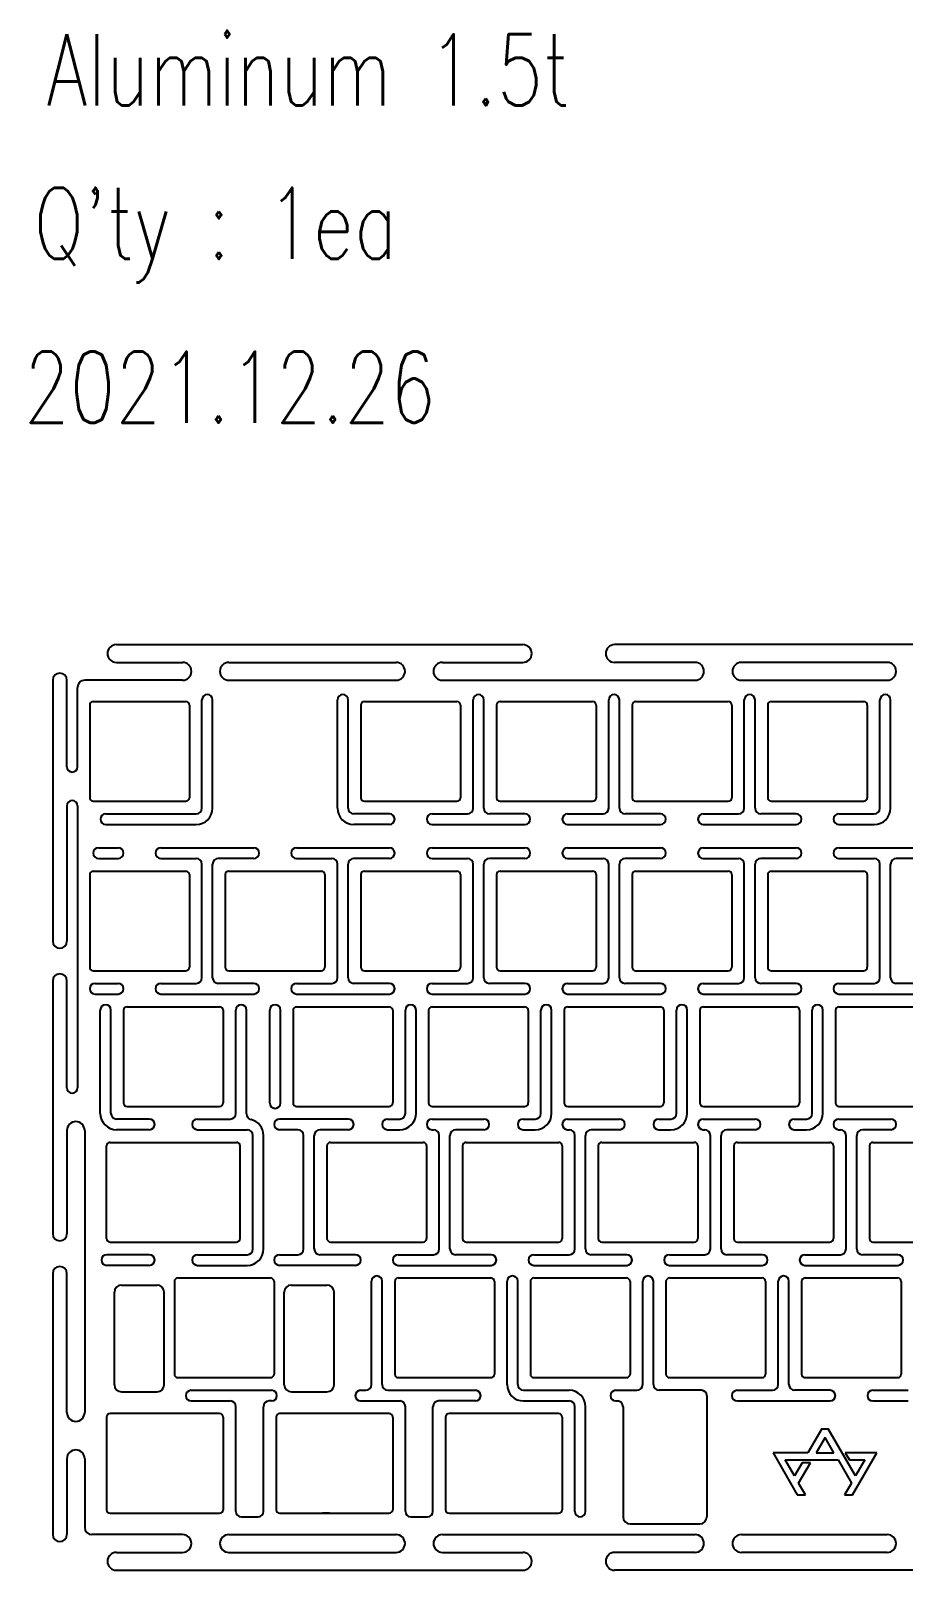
# Model space of a CAD drawing. Header units: millimetres. Extents: x 3919 to 4275, y 7674 to 7890.
# Drawn here: x 3918.6 to 4041.2, y 7673.9 to 7890.2 of the extents above; entities that cross this region are included whole.
import ezdxf

# ---------------------------------------------------------------- set-up
doc = ezdxf.new("R2010")
doc.units = ezdxf.units.MM
doc.layers.add('3', color=3, linetype='Continuous')
doc.styles.add('W0$254', font='simplex', dxfattribs={"width": 0.75})

# ---------------------------------------------------------------- blocks, each defined once
blk = doc.blocks.new('A$C31DE7E9B')
for p, q in [((0, 16.9), (17, 46.3)), ((17, 46.3), (22.7, 46.3)), ((22.7, 46.3), (17.9, 38.1)), ((55, 38.1), (50.2, 46.3)), ((50.2, 46.3), (55.9, 46.3)), ((55.9, 46.3), (72.9, 16.9)), ((15.1, 33.1), (8.5, 21.8)), ((20.5, 23.8), (15.1, 33.1)), ((17.9, 38.1), (26.2, 23.8)), ((57.8, 33.1), (38.7, 0)), ((45.6, 21.8), (55, 38.1)), ((64.4, 21.8), (57.8, 33.1)), ((8.5, 21.8), (45.6, 21.8)), ((26.2, 23.8), (20.5, 23.8)), ((50.7, 16.9), (53.6, 21.8)), ((53.6, 21.8), (64.4, 21.8)), ((24.5, 16.9), (0, 16.9)), ((34.2, 0), (24.5, 16.9)), ((36.5, 6), (30.2, 16.9)), ((30.2, 16.9), (42.7, 16.9)), ((42.7, 16.9), (36.5, 6)), ((72.9, 16.9), (50.7, 16.9)), ((34.2, 0), (38.7, 0))]:
    blk.add_line(p, q)

msp = doc.modelspace()

# ---------------------------------------------------------------- linework, layer by layer
for p, q in [((3930.66, 7803.96), (3987.76, 7803.96)), ((4056.76, 7803.96), (4000.66, 7803.96)), ((3930.66, 7801.46), (3939.96, 7801.46)), ((3946.46, 7801.46), (3969.96, 7801.46)), ((3976.46, 7801.46), (3987.76, 7801.46)), ((4011.96, 7801.46), (4000.66, 7801.46)), ((4038.96, 7801.46), (4018.46, 7801.46)), ((3921.71, 7798.96), (3921.71, 7762.31)), ((3923.71, 7786.81), (3923.71, 7798.96)), ((3925.21, 7786.81), (3925.21, 7797.96)), ((3925.21, 7786.81), (3925.21, 7797.46)), ((3939.96, 7798.96), (3926.21, 7798.96)), ((3946.46, 7798.96), (3969.96, 7798.96)), ((3976.46, 7798.96), (4011.96, 7798.96)), ((4018.46, 7798.96), (4038.96, 7798.96)), ((3926.91, 7795.46), (3926.91, 7782.46)), ((3927.41, 7795.96), (3940.41, 7795.96)), ((3940.91, 7795.46), (3940.91, 7782.46)), ((3942.68, 7780.99), (3942.68, 7796.21)), ((3944.18, 7780.99), (3944.18, 7796.21)), ((3961.73, 7780.99), (3961.73, 7796.21)), ((3963.23, 7780.99), (3963.23, 7796.21)), ((3965.01, 7795.46), (3965.01, 7782.46)), ((3965.51, 7795.96), (3978.51, 7795.96)), ((3979.01, 7795.46), (3979.01, 7782.46)), ((3980.78, 7780.99), (3980.78, 7796.21)), ((3980.78, 7780.99), (3980.78, 7796.21)), ((3982.28, 7780.99), (3982.28, 7796.21)), ((3982.28, 7780.99), (3982.28, 7796.21)), ((3984.06, 7795.46), (3984.06, 7782.46)), ((3984.56, 7795.96), (3997.56, 7795.96)), ((3998.06, 7795.46), (3998.06, 7782.46)), ((3999.83, 7780.99), (3999.83, 7796.21)), ((3999.83, 7780.99), (3999.83, 7796.21)), ((4001.33, 7780.99), (4001.33, 7796.21)), ((4001.33, 7780.99), (4001.33, 7796.21)), ((4003.11, 7795.46), (4003.11, 7782.46)), ((4003.61, 7795.96), (4016.61, 7795.96)), ((4017.11, 7795.46), (4017.11, 7782.46)), ((4018.88, 7780.99), (4018.88, 7796.21)), ((4018.88, 7780.99), (4018.88, 7796.21)), ((4020.38, 7780.99), (4020.38, 7796.21)), ((4020.38, 7780.99), (4020.38, 7796.21)), ((4022.16, 7795.46), (4022.16, 7782.46)), ((4022.66, 7795.96), (4035.66, 7795.96)), ((4036.16, 7795.46), (4036.16, 7782.46)), ((4037.93, 7780.99), (4037.93, 7796.21)), ((4039.43, 7780.99), (4039.43, 7796.21)), ((3923.71, 7781.31), (3923.71, 7762.31)), ((3925.21, 7781.31), (3925.21, 7741.71)), ((3927.41, 7781.96), (3940.41, 7781.96)), ((3929.16, 7780.19), (3941.88, 7780.19)), ((3969.01, 7780.19), (3964.03, 7780.19)), ((3965.51, 7781.96), (3978.51, 7781.96)), ((3975.01, 7780.19), (3979.98, 7780.19)), ((3988.06, 7780.19), (3983.08, 7780.19)), ((3984.56, 7781.96), (3997.56, 7781.96)), ((3994.06, 7780.19), (3999.03, 7780.19)), ((4007.11, 7780.19), (4002.13, 7780.19)), ((4003.61, 7781.96), (4016.61, 7781.96)), ((4013.11, 7780.19), (4018.08, 7780.19)), ((4026.16, 7780.19), (4021.18, 7780.19)), ((4022.66, 7781.96), (4035.66, 7781.96)), ((4032.16, 7780.19), (4037.13, 7780.19)), ((3929.16, 7778.69), (3941.88, 7778.69)), ((3969.01, 7778.69), (3964.03, 7778.69)), ((3975.01, 7778.69), (3988.06, 7778.69)), ((3994.06, 7778.69), (4007.11, 7778.69)), ((4013.11, 7778.69), (4026.16, 7778.69)), ((4032.16, 7778.69), (4037.13, 7778.69)), ((3928.16, 7775.43), (3930.91, 7775.43)), ((3928.16, 7773.93), (3930.91, 7773.93)), ((3936.91, 7775.43), (3949.96, 7775.43)), ((3936.91, 7773.93), (3941.88, 7773.93)), ((3949.96, 7773.93), (3944.98, 7773.93)), ((3955.96, 7775.43), (3969.01, 7775.43)), ((3955.96, 7773.93), (3960.93, 7773.93)), ((3969.01, 7773.93), (3964.03, 7773.93)), ((3975.01, 7775.43), (3988.06, 7775.43)), ((3975.01, 7773.93), (3979.98, 7773.93)), ((3988.06, 7773.93), (3983.08, 7773.93)), ((3994.06, 7775.43), (4007.11, 7775.43)), ((3994.06, 7773.93), (3999.03, 7773.93)), ((4007.11, 7773.93), (4002.13, 7773.93)), ((4013.11, 7775.43), (4026.16, 7775.43)), ((4013.11, 7773.93), (4018.08, 7773.93)), ((4026.16, 7773.93), (4021.18, 7773.93)), ((4032.16, 7775.43), (4045.21, 7775.43)), ((4032.16, 7773.93), (4037.13, 7773.93)), ((4045.21, 7773.93), (4040.23, 7773.93)), ((3926.91, 7771.65), (3926.91, 7758.65)), ((3927.41, 7772.15), (3940.41, 7772.15)), ((3940.91, 7771.65), (3940.91, 7758.65)), ((3942.68, 7757.18), (3942.68, 7773.13)), ((3942.68, 7757.18), (3942.68, 7773.13)), ((3944.18, 7757.18), (3944.18, 7773.13)), ((3944.18, 7757.18), (3944.18, 7773.13)), ((3945.96, 7771.65), (3945.96, 7758.65)), ((3946.46, 7772.15), (3959.46, 7772.15)), ((3959.96, 7771.65), (3959.96, 7758.65)), ((3961.73, 7757.18), (3961.73, 7773.13)), ((3961.73, 7757.18), (3961.73, 7773.13)), ((3963.23, 7757.18), (3963.23, 7773.13)), ((3963.23, 7757.18), (3963.23, 7773.13)), ((3965.01, 7771.65), (3965.01, 7758.65)), ((3965.51, 7772.15), (3978.51, 7772.15)), ((3979.01, 7771.65), (3979.01, 7758.65)), ((3980.78, 7757.18), (3980.78, 7773.13)), ((3980.78, 7757.18), (3980.78, 7773.13)), ((3982.28, 7757.18), (3982.28, 7773.13)), ((3982.28, 7757.18), (3982.28, 7773.13)), ((3984.06, 7771.65), (3984.06, 7758.65)), ((3984.56, 7772.15), (3997.56, 7772.15)), ((3998.06, 7771.65), (3998.06, 7758.65)), ((3999.83, 7757.18), (3999.83, 7773.13)), ((3999.83, 7757.18), (3999.83, 7773.13)), ((4001.33, 7757.18), (4001.33, 7773.13)), ((4001.33, 7757.18), (4001.33, 7773.13)), ((4003.11, 7771.65), (4003.11, 7758.65)), ((4003.61, 7772.15), (4016.61, 7772.15)), ((4017.11, 7771.65), (4017.11, 7758.65)), ((4018.88, 7757.18), (4018.88, 7773.13)), ((4018.88, 7757.18), (4018.88, 7773.13)), ((4020.38, 7757.18), (4020.38, 7773.13)), ((4020.38, 7757.18), (4020.38, 7773.13)), ((4022.16, 7771.65), (4022.16, 7758.65)), ((4022.66, 7772.15), (4035.66, 7772.15)), ((4036.16, 7771.65), (4036.16, 7758.65)), ((4037.93, 7757.18), (4037.93, 7773.13)), ((4037.93, 7757.18), (4037.93, 7773.13)), ((4039.43, 7757.18), (4039.43, 7773.13)), ((4039.43, 7757.18), (4039.43, 7773.13)), ((3921.71, 7756.71), (3921.71, 7721.21)), ((3923.71, 7741.71), (3923.71, 7756.71)), ((3927.41, 7758.15), (3940.41, 7758.15)), ((3927.66, 7756.38), (3930.91, 7756.38)), ((3936.91, 7756.38), (3941.88, 7756.38)), ((3949.96, 7756.38), (3944.98, 7756.38)), ((3946.46, 7758.15), (3959.46, 7758.15)), ((3955.96, 7756.38), (3960.93, 7756.38)), ((3969.01, 7756.38), (3964.03, 7756.38)), ((3965.51, 7758.15), (3978.51, 7758.15)), ((3975.01, 7756.38), (3979.98, 7756.38)), ((3988.06, 7756.38), (3983.08, 7756.38)), ((3984.56, 7758.15), (3997.56, 7758.15)), ((3994.06, 7756.38), (3999.03, 7756.38)), ((4007.11, 7756.38), (4002.13, 7756.38)), ((4003.61, 7758.15), (4016.61, 7758.15)), ((4013.11, 7756.38), (4018.08, 7756.38)), ((4026.16, 7756.38), (4021.18, 7756.38)), ((4022.66, 7758.15), (4035.66, 7758.15)), ((4032.16, 7756.38), (4037.13, 7756.38)), ((4045.21, 7756.38), (4040.23, 7756.38)), ((3927.66, 7754.88), (3930.91, 7754.88)), ((3936.91, 7754.88), (3949.96, 7754.88)), ((3955.96, 7754.88), (3969.01, 7754.88)), ((3975.01, 7754.88), (3988.06, 7754.88)), ((3994.06, 7754.88), (4007.11, 7754.88)), ((4013.11, 7754.88), (4026.16, 7754.88)), ((4032.16, 7754.88), (4045.21, 7754.88)), ((3928.4, 7738.12), (3928.4, 7752.63)), ((3929.9, 7738.12), (3929.9, 7752.63)), ((3931.67, 7752.6), (3931.67, 7739.6)), ((3932.17, 7753.1), (3945.17, 7753.1)), ((3945.67, 7752.6), (3945.67, 7739.6)), ((3947.45, 7738.12), (3947.45, 7752.63)), ((3948.95, 7738.04), (3948.95, 7752.63)), ((3952.21, 7739.57), (3952.21, 7752.63)), ((3953.71, 7739.57), (3953.71, 7752.63)), ((3955.48, 7752.6), (3955.48, 7739.6)), ((3955.98, 7753.1), (3968.98, 7753.1)), ((3969.48, 7752.6), (3969.48, 7739.6)), ((3971.26, 7738.12), (3971.26, 7752.63)), ((3972.76, 7738.12), (3972.76, 7752.63)), ((3974.53, 7752.6), (3974.53, 7739.6)), ((3975.03, 7753.1), (3988.03, 7753.1)), ((3988.53, 7752.6), (3988.53, 7739.6)), ((3990.31, 7738.12), (3990.31, 7752.63)), ((3991.81, 7738.12), (3991.81, 7752.63)), ((3993.58, 7752.6), (3993.58, 7739.6)), ((3994.08, 7753.1), (4007.08, 7753.1)), ((4007.58, 7752.6), (4007.58, 7739.6)), ((4009.36, 7738.12), (4009.36, 7752.63)), ((4010.86, 7738.12), (4010.86, 7752.63)), ((4012.63, 7752.6), (4012.63, 7739.6)), ((4013.13, 7753.1), (4026.13, 7753.1)), ((4026.63, 7752.6), (4026.63, 7739.6)), ((4028.41, 7738.12), (4028.41, 7752.63)), ((4029.91, 7738.12), (4029.91, 7752.63)), ((4031.68, 7752.6), (4031.68, 7739.6)), ((4032.18, 7753.1), (4045.18, 7753.1)), ((3932.17, 7739.1), (3945.17, 7739.1)), ((3955.98, 7739.1), (3968.98, 7739.1)), ((3975.03, 7739.1), (3988.03, 7739.1)), ((3994.08, 7739.1), (4007.08, 7739.1)), ((4013.13, 7739.1), (4026.13, 7739.1)), ((4032.18, 7739.1), (4045.18, 7739.1)), ((3935.29, 7737.32), (3930.7, 7737.32)), ((3942.05, 7737.32), (3946.65, 7737.32)), ((3960.48, 7737.32), (3953.58, 7737.32)), ((3963.25, 7737.32), (3959.27, 7737.32)), ((3968.75, 7737.32), (3970.46, 7737.32)), ((3975.01, 7737.32), (3982.3, 7737.32)), ((3987.8, 7737.32), (3989.51, 7737.32)), ((3994.06, 7737.32), (4001.35, 7737.32)), ((4006.85, 7737.32), (4008.56, 7737.32)), ((4013.11, 7737.32), (4020.4, 7737.32)), ((4025.9, 7737.32), (4027.61, 7737.32)), ((4032.16, 7737.32), (4039.45, 7737.32)), ((3923.71, 7735.71), (3923.71, 7721.21)), ((3926.21, 7735.71), (3926.21, 7696.1)), ((3935.29, 7735.82), (3930.7, 7735.82)), ((3942.05, 7735.82), (3949.03, 7735.82)), ((3949.83, 7719.07), (3949.83, 7735.02)), ((3951.33, 7719.07), (3951.33, 7735.02)), ((3956.17, 7735.82), (3953.58, 7735.82)), ((3956.97, 7719.07), (3956.97, 7735.02)), ((3958.47, 7719.07), (3958.47, 7735.02)), ((3963.25, 7735.82), (3959.27, 7735.82)), ((3960.48, 7735.82), (3959.27, 7735.82)), ((3968.75, 7735.82), (3970.46, 7735.82)), ((3975.01, 7735.82), (3975.22, 7735.82)), ((3976.02, 7719.07), (3976.02, 7735.02)), ((3976.02, 7719.07), (3976.02, 7735.02)), ((3977.52, 7719.07), (3977.52, 7735.02)), ((3977.52, 7719.07), (3977.52, 7735.02)), ((3982.3, 7735.82), (3978.32, 7735.82)), ((3987.8, 7735.82), (3989.51, 7735.82)), ((3994.06, 7735.82), (3994.27, 7735.82)), ((3995.07, 7719.07), (3995.07, 7735.02)), ((3995.07, 7719.07), (3995.07, 7735.02)), ((3996.57, 7719.07), (3996.57, 7735.02)), ((3996.57, 7719.07), (3996.57, 7735.02)), ((4001.35, 7735.82), (3997.37, 7735.82)), ((4006.85, 7735.82), (4008.56, 7735.82)), ((4013.11, 7735.82), (4013.32, 7735.82)), ((4014.12, 7719.07), (4014.12, 7735.02)), ((4014.12, 7719.07), (4014.12, 7735.02)), ((4015.62, 7719.07), (4015.62, 7735.02)), ((4015.62, 7719.07), (4015.62, 7735.02)), ((4020.4, 7735.82), (4016.42, 7735.82)), ((4025.9, 7735.82), (4027.61, 7735.82)), ((4032.16, 7735.82), (4032.37, 7735.82)), ((4032.16, 7735.82), (4032.37, 7735.82)), ((4033.17, 7719.07), (4033.17, 7735.02)), ((4033.17, 7719.07), (4033.17, 7735.02)), ((4034.67, 7719.07), (4034.67, 7735.02)), ((4034.67, 7719.07), (4034.67, 7735.02)), ((4039.45, 7735.82), (4035.47, 7735.82)), ((3929.29, 7720.55), (3929.29, 7733.55)), ((3929.79, 7734.05), (3947.55, 7734.05)), ((3948.05, 7720.55), (3948.05, 7733.55)), ((3960.25, 7733.55), (3960.25, 7720.55)), ((3960.75, 7734.05), (3973.75, 7734.05)), ((3974.25, 7733.55), (3974.25, 7720.55)), ((3979.3, 7733.55), (3979.3, 7720.55)), ((3979.8, 7734.05), (3992.8, 7734.05)), ((3993.3, 7733.55), (3993.3, 7720.55)), ((3998.35, 7733.55), (3998.35, 7720.55)), ((3998.85, 7734.05), (4011.85, 7734.05)), ((4012.35, 7733.55), (4012.35, 7720.55)), ((4017.4, 7733.55), (4017.4, 7720.55)), ((4017.9, 7734.05), (4030.9, 7734.05)), ((4031.4, 7733.55), (4031.4, 7720.55)), ((4036.45, 7733.55), (4036.45, 7720.55)), ((4036.95, 7734.05), (4049.95, 7734.05)), ((3929.79, 7720.05), (3947.55, 7720.05)), ((3960.75, 7720.05), (3973.75, 7720.05)), ((3979.8, 7720.05), (3992.8, 7720.05)), ((3998.85, 7720.05), (4011.85, 7720.05)), ((4017.9, 7720.05), (4030.9, 7720.05)), ((4036.95, 7720.05), (4049.95, 7720.05)), ((3935.29, 7718.27), (3929.31, 7718.27)), ((3942.05, 7718.27), (3949.03, 7718.27)), ((3953.58, 7718.27), (3956.17, 7718.27)), ((3964.25, 7718.27), (3959.27, 7718.27)), ((3970.25, 7718.27), (3975.22, 7718.27)), ((3983.3, 7718.27), (3978.32, 7718.27)), ((3989.3, 7718.27), (3994.27, 7718.27)), ((4002.35, 7718.27), (3997.37, 7718.27)), ((4008.35, 7718.27), (4013.32, 7718.27)), ((4021.4, 7718.27), (4016.42, 7718.27)), ((4027.4, 7718.27), (4032.37, 7718.27)), ((4040.45, 7718.27), (4035.47, 7718.27)), ((3921.71, 7715.6), (3921.71, 7678.96)), ((3923.71, 7696.1), (3923.71, 7715.6)), ((3935.29, 7716.77), (3929.31, 7716.77)), ((3942.05, 7716.77), (3949.03, 7716.77)), ((3964.25, 7716.77), (3953.58, 7716.77)), ((3970.25, 7716.77), (3983.3, 7716.77)), ((3989.3, 7716.77), (4002.35, 7716.77)), ((4008.35, 7716.77), (4021.4, 7716.77)), ((4027.4, 7716.77), (4040.45, 7716.77)), ((3931.38, 7714), (3936.38, 7714)), ((3938.81, 7714.5), (3938.81, 7701.5)), ((3939.31, 7715), (3952.31, 7715)), ((3952.81, 7714.5), (3952.81, 7701.5)), ((3955.25, 7714), (3960.25, 7714)), ((3966.5, 7700.02), (3966.5, 7714.53)), ((3968, 7700.02), (3968, 7714.53)), ((3969.77, 7714.5), (3969.77, 7701.5)), ((3970.27, 7715), (3983.27, 7715)), ((3983.77, 7714.5), (3983.77, 7701.5)), ((3985.55, 7700.02), (3985.55, 7714.53)), ((3987.05, 7700.02), (3987.05, 7714.53)), ((3988.82, 7714.5), (3988.82, 7701.5)), ((3989.32, 7715), (4002.32, 7715)), ((4002.82, 7714.5), (4002.82, 7701.5)), ((4004.6, 7700.02), (4004.6, 7714.53)), ((4006.1, 7700.02), (4006.1, 7714.53)), ((4007.87, 7714.5), (4007.87, 7701.5)), ((4008.37, 7715), (4021.37, 7715)), ((4021.87, 7714.5), (4021.87, 7701.5)), ((4023.65, 7700.02), (4023.65, 7714.53)), ((4025.15, 7700.02), (4025.15, 7714.53)), ((4026.92, 7714.5), (4026.92, 7701.5)), ((4027.42, 7715), (4040.42, 7715)), ((4040.92, 7714.5), (4040.92, 7701.5)), ((3930.38, 7700), (3930.38, 7713)), ((3937.38, 7700), (3937.38, 7713)), ((3954.25, 7700), (3954.25, 7713)), ((3961.25, 7700), (3961.25, 7713)), ((3939.31, 7701), (3952.31, 7701)), ((3970.27, 7701), (3983.27, 7701)), ((3989.32, 7701), (4002.32, 7701)), ((4008.37, 7701), (4021.37, 7701)), ((4027.42, 7701), (4040.42, 7701)), ((3931.38, 7699), (3936.38, 7699)), ((3941.16, 7699.22), (3952.47, 7699.22)), ((3955.25, 7699), (3960.25, 7699)), ((3964.97, 7699.22), (3965.7, 7699.22)), ((3968.8, 7699.22), (3981.1, 7699.22)), ((3987.85, 7699.22), (3994.27, 7699.22)), ((4000.82, 7699.22), (4003.8, 7699.22)), ((4012.86, 7699.22), (4006.9, 7699.22)), ((4013.61, 7698.47), (4013.61, 7681.45)), ((4017.87, 7699.22), (4022.85, 7699.22)), ((4030.92, 7699.22), (4025.95, 7699.22)), ((4036.92, 7699.22), (4041.9, 7699.22)), ((3945.17, 7695.95), (3929.79, 7695.95)), ((3941.16, 7697.72), (3946.65, 7697.72)), ((3947.45, 7682.2), (3947.45, 7696.92)), ((3951.32, 7682.2), (3951.32, 7696.92)), ((3952.47, 7697.72), (3952.12, 7697.72)), ((3968.98, 7695.95), (3953.6, 7695.95)), ((3964.97, 7697.72), (3970.46, 7697.72)), ((3971.26, 7682.2), (3971.26, 7696.92)), ((3975.13, 7682.2), (3975.13, 7696.92)), ((3981.1, 7697.72), (3975.93, 7697.72)), ((3992.79, 7695.95), (3977.41, 7695.95)), ((3987.85, 7697.72), (3994.27, 7697.72)), ((3995.07, 7682.2), (3995.07, 7696.92)), ((3996.57, 7682.2), (3996.57, 7696.92)), ((4000.82, 7697.72), (4001.04, 7697.72)), ((4001.84, 7696.92), (4001.84, 7681.45)), ((4017.87, 7697.72), (4030.92, 7697.72)), ((4036.92, 7697.72), (4041.9, 7697.72)), ((3929.29, 7695.45), (3929.29, 7682.45)), ((3945.67, 7695.45), (3945.67, 7682.45)), ((3953.1, 7695.45), (3953.1, 7682.45)), ((3969.48, 7695.45), (3969.48, 7682.45)), ((3976.91, 7695.45), (3976.91, 7682.45)), ((3993.29, 7695.45), (3993.29, 7682.45)), ((3923.71, 7689.6), (3923.71, 7678.96)), ((3926.21, 7689.6), (3926.21, 7679.95)), ((3929.79, 7681.95), (3945.17, 7681.95)), ((3948.2, 7681.45), (3950.57, 7681.45)), ((3953.6, 7681.95), (3968.98, 7681.95)), ((3960.6, 7681.95), (3959.6, 7681.95)), ((3972.01, 7681.45), (3974.38, 7681.45)), ((3972.01, 7681.45), (3974.38, 7681.45)), ((3977.41, 7681.95), (3992.79, 7681.95)), ((3939.96, 7678.95), (3927.21, 7678.95)), ((3946.46, 7678.95), (3969.96, 7678.95)), ((3976.46, 7678.95), (4011.96, 7678.95)), ((4002.84, 7680.45), (4012.61, 7680.45)), ((4018.46, 7678.95), (4038.96, 7678.95)), ((3930.66, 7676.45), (3939.96, 7676.45)), ((3946.46, 7676.45), (3969.96, 7676.45)), ((3976.46, 7676.45), (3987.76, 7676.45)), ((4011.96, 7676.45), (4000.66, 7676.45)), ((4038.96, 7676.45), (4018.46, 7676.45)), ((3930.66, 7673.95), (3987.76, 7673.95)), ((4056.76, 7673.95), (4000.66, 7673.95))]:
    msp.add_line(p, q)
for centre, radius, start, end in [((3930.66, 7802.71), 1.25, 90, 270), ((3987.76, 7802.71), 1.25, 270, 90), ((4000.66, 7802.71), 1.25, 90, 270), ((3922.71, 7798.96), 1, 0, 180), ((3939.96, 7800.21), 1.25, 270, 90), ((3946.46, 7800.21), 1.25, 90, 270), ((3969.96, 7800.21), 1.25, 270, 90), ((3976.46, 7800.21), 1.25, 90, 270), ((4011.96, 7800.21), 1.25, 270, 90), ((4018.46, 7800.21), 1.25, 90, 270), ((4038.96, 7800.21), 1.25, 270, 90), ((3926.21, 7797.96), 1, 90, 180), ((3927.41, 7795.46), 0.5, 90, 180), ((3940.41, 7795.46), 0.5, 0, 90), ((3943.43, 7796.21), 0.75, 0, 180), ((3962.48, 7796.21), 0.75, 0, 180), ((3965.51, 7795.46), 0.5, 90, 180), ((3978.51, 7795.46), 0.5, 0, 90), ((3981.53, 7796.21), 0.75, 0, 180), ((3984.56, 7795.46), 0.5, 90, 180), ((3997.56, 7795.46), 0.5, 0, 90), ((4000.58, 7796.21), 0.75, 0, 180), ((4003.61, 7795.46), 0.5, 90, 180), ((4016.61, 7795.46), 0.5, 0, 90), ((4019.63, 7796.21), 0.75, 0, 180), ((4022.66, 7795.46), 0.5, 90, 180), ((4035.66, 7795.46), 0.5, 0, 90), ((4038.68, 7796.21), 0.75, 0, 180), ((3924.46, 7786.81), 0.75, 180, 0), ((3927.41, 7782.46), 0.5, 180, 270), ((3940.41, 7782.46), 0.5, 270, 0), ((3965.51, 7782.46), 0.5, 180, 270), ((3978.51, 7782.46), 0.5, 270, 0), ((3984.56, 7782.46), 0.5, 180, 270), ((3997.56, 7782.46), 0.5, 270, 0), ((4003.61, 7782.46), 0.5, 180, 270), ((4016.61, 7782.46), 0.5, 270, 0), ((4022.66, 7782.46), 0.5, 180, 270), ((4035.66, 7782.46), 0.5, 270, 0), ((3924.46, 7781.31), 0.75, 0, 180), ((3929.16, 7779.44), 0.75, 90, 270), ((3941.88, 7780.99), 0.8, 270, 0), ((3941.88, 7780.99), 2.3, 270, 0), ((3964.03, 7780.99), 2.3, 180, 270), ((3964.03, 7780.99), 0.8, 180, 270), ((3969.01, 7779.44), 0.75, 270, 90), ((3975.01, 7779.44), 0.75, 90, 270), ((3979.98, 7780.99), 0.8, 270, 0), ((3983.08, 7780.99), 0.8, 180, 270), ((3988.06, 7779.44), 0.75, 270, 90), ((3994.06, 7779.44), 0.75, 90, 270), ((3999.03, 7780.99), 0.8, 270, 0), ((4002.13, 7780.99), 0.8, 180, 270), ((4007.11, 7779.44), 0.75, 270, 90), ((4013.11, 7779.44), 0.75, 90, 270), ((4018.08, 7780.99), 0.8, 270, 0), ((4021.18, 7780.99), 0.8, 180, 270), ((4026.16, 7779.44), 0.75, 270, 90), ((4032.16, 7779.44), 0.75, 90, 270), ((4037.13, 7780.99), 0.8, 270, 0), ((4037.13, 7780.99), 2.3, 270, 0), ((3928.16, 7774.68), 0.75, 90, 270), ((3930.91, 7774.68), 0.75, 270, 90), ((3936.91, 7774.68), 0.75, 90, 270), ((3941.88, 7773.13), 0.8, 0, 90), ((3944.98, 7773.13), 0.8, 90, 180), ((3949.96, 7774.68), 0.75, 270, 90), ((3955.96, 7774.68), 0.75, 90, 270), ((3960.93, 7773.13), 0.8, 0, 90), ((3964.03, 7773.13), 0.8, 90, 180), ((3969.01, 7774.68), 0.75, 270, 90), ((3975.01, 7774.68), 0.75, 90, 270), ((3979.98, 7773.13), 0.8, 0, 90), ((3983.08, 7773.13), 0.8, 90, 180), ((3988.06, 7774.68), 0.75, 270, 90), ((3994.06, 7774.68), 0.75, 90, 270), ((3999.03, 7773.13), 0.8, 0, 90), ((4002.13, 7773.13), 0.8, 90, 180), ((4007.11, 7774.68), 0.75, 270, 90), ((4013.11, 7774.68), 0.75, 90, 270), ((4018.08, 7773.13), 0.8, 0, 90), ((4021.18, 7773.13), 0.8, 90, 180), ((4026.16, 7774.68), 0.75, 270, 90), ((4032.16, 7774.68), 0.75, 90, 270), ((4037.13, 7773.13), 0.8, 0, 90), ((4040.23, 7773.13), 0.8, 90, 180), ((3927.41, 7771.65), 0.5, 90, 180), ((3940.41, 7771.65), 0.5, 0, 90), ((3946.46, 7771.65), 0.5, 90, 180), ((3959.46, 7771.65), 0.5, 0, 90), ((3965.51, 7771.65), 0.5, 90, 180), ((3978.51, 7771.65), 0.5, 0, 90), ((3984.56, 7771.65), 0.5, 90, 180), ((3997.56, 7771.65), 0.5, 0, 90), ((4003.61, 7771.65), 0.5, 90, 180), ((4016.61, 7771.65), 0.5, 0, 90), ((4022.66, 7771.65), 0.5, 90, 180), ((4035.66, 7771.65), 0.5, 0, 90), ((3922.71, 7762.31), 1, 180, 0), ((3927.41, 7758.65), 0.5, 180, 270), ((3940.41, 7758.65), 0.5, 270, 0), ((3946.46, 7758.65), 0.5, 180, 270), ((3959.46, 7758.65), 0.5, 270, 0), ((3965.51, 7758.65), 0.5, 180, 270), ((3978.51, 7758.65), 0.5, 270, 0), ((3984.56, 7758.65), 0.5, 180, 270), ((3997.56, 7758.65), 0.5, 270, 0), ((4003.61, 7758.65), 0.5, 180, 270), ((4016.61, 7758.65), 0.5, 270, 0), ((4022.66, 7758.65), 0.5, 180, 270), ((4035.66, 7758.65), 0.5, 270, 0), ((3922.71, 7756.71), 1, 0, 180), ((3927.66, 7755.63), 0.75, 90, 270), ((3930.91, 7755.63), 0.75, 270, 90), ((3936.91, 7755.63), 0.75, 90, 270), ((3941.88, 7757.18), 0.8, 270, 0), ((3944.98, 7757.18), 0.8, 180, 270), ((3949.96, 7755.63), 0.75, 270, 90), ((3955.96, 7755.63), 0.75, 90, 270), ((3960.93, 7757.18), 0.8, 270, 0), ((3964.03, 7757.18), 0.8, 180, 270), ((3969.01, 7755.63), 0.75, 270, 90), ((3975.01, 7755.63), 0.75, 90, 270), ((3979.98, 7757.18), 0.8, 270, 0), ((3983.08, 7757.18), 0.8, 180, 270), ((3988.06, 7755.63), 0.75, 270, 90), ((3994.06, 7755.63), 0.75, 90, 270), ((3999.03, 7757.18), 0.8, 270, 0), ((4002.13, 7757.18), 0.8, 180, 270), ((4007.11, 7755.63), 0.75, 270, 90), ((4013.11, 7755.63), 0.75, 90, 270), ((4018.08, 7757.18), 0.8, 270, 0), ((4021.18, 7757.18), 0.8, 180, 270), ((4026.16, 7755.63), 0.75, 270, 90), ((4032.16, 7755.63), 0.75, 90, 270), ((4037.13, 7757.18), 0.8, 270, 0), ((4040.23, 7757.18), 0.8, 180, 270), ((3929.15, 7752.63), 0.75, 0, 180), ((3932.17, 7752.6), 0.5, 90, 180), ((3945.17, 7752.6), 0.5, 0, 90), ((3948.2, 7752.63), 0.75, 0, 180), ((3952.96, 7752.63), 0.75, 0, 180), ((3955.98, 7752.6), 0.5, 90, 180), ((3968.98, 7752.6), 0.5, 0, 90), ((3972.01, 7752.63), 0.75, 0, 180), ((3975.03, 7752.6), 0.5, 90, 180), ((3988.03, 7752.6), 0.5, 0, 90), ((3991.06, 7752.63), 0.75, 0, 180), ((3994.08, 7752.6), 0.5, 90, 180), ((4007.08, 7752.6), 0.5, 0, 90), ((4010.11, 7752.63), 0.75, 0, 180), ((4013.13, 7752.6), 0.5, 90, 180), ((4026.13, 7752.6), 0.5, 0, 90), ((4029.16, 7752.63), 0.75, 0, 180), ((4032.18, 7752.6), 0.5, 90, 180), ((3924.46, 7741.71), 0.75, 180, 0), ((3932.17, 7739.6), 0.5, 180, 270), ((3945.17, 7739.6), 0.5, 270, 0), ((3952.96, 7739.57), 0.75, 180, 0), ((3955.98, 7739.6), 0.5, 180, 270), ((3968.98, 7739.6), 0.5, 270, 0), ((3975.03, 7739.6), 0.5, 180, 270), ((3988.03, 7739.6), 0.5, 270, 0), ((3994.08, 7739.6), 0.5, 180, 270), ((4007.08, 7739.6), 0.5, 270, 0), ((4013.13, 7739.6), 0.5, 180, 270), ((4026.13, 7739.6), 0.5, 270, 0), ((4032.18, 7739.6), 0.5, 180, 270), ((3924.96, 7735.71), 1.25, 0, 180), ((3930.7, 7738.12), 2.3, 180, 270), ((3930.7, 7738.12), 0.8, 180, 270), ((3935.29, 7736.57), 0.75, 270, 90), ((3942.05, 7736.57), 0.75, 90, 270), ((3946.65, 7738.12), 0.8, 270, 0), ((3949.75, 7738.04), 0.8, 180, 256.5937), ((3949.03, 7735.02), 2.3, 0, 76.5937), ((3953.58, 7736.57), 0.75, 90, 270), ((3963.25, 7736.57), 0.75, 270, 90), ((3968.75, 7736.57), 0.75, 90, 270), ((3970.46, 7738.12), 0.8, 270, 0), ((3970.46, 7738.12), 2.3, 270, 0), ((3975.01, 7736.57), 0.75, 90, 270), ((3982.3, 7736.57), 0.75, 270, 90), ((3987.8, 7736.57), 0.75, 90, 270), ((3989.51, 7738.12), 0.8, 270, 0), ((3989.51, 7738.12), 2.3, 270, 0), ((3994.06, 7736.57), 0.75, 90, 270), ((4001.35, 7736.57), 0.75, 270, 90), ((4006.85, 7736.57), 0.75, 90, 270), ((4006.85, 7736.57), 0.75, 90, 270), ((4008.56, 7738.12), 0.8, 270, 0), ((4008.56, 7738.12), 2.3, 270, 0), ((4013.11, 7736.57), 0.75, 90, 270), ((4020.4, 7736.57), 0.75, 270, 90), ((4025.9, 7736.57), 0.75, 90, 270), ((4027.61, 7738.12), 0.8, 270, 0), ((4027.61, 7738.12), 0.8, 270, 0), ((4027.61, 7738.12), 2.3, 270, 0), ((4032.16, 7736.57), 0.75, 90, 270), ((4039.45, 7736.57), 0.75, 270, 90), ((3949.03, 7735.02), 0.8, 0, 90), ((3956.17, 7735.02), 0.8, 0, 90), ((3959.27, 7735.02), 0.8, 90, 180), ((3975.22, 7735.02), 0.8, 0, 90), ((3978.32, 7735.02), 0.8, 90, 180), ((3994.27, 7735.02), 0.8, 0, 90), ((3997.37, 7735.02), 0.8, 90, 180), ((4013.32, 7735.02), 0.8, 0, 90), ((4013.32, 7735.02), 0.8, 0, 90), ((4016.42, 7735.02), 0.8, 90, 180), ((4032.37, 7735.02), 0.8, 0, 90), ((4032.37, 7735.02), 0.8, 0, 90), ((4032.37, 7735.02), 0.8, 0, 90), ((4035.47, 7735.02), 0.8, 90, 180), ((4035.47, 7735.02), 0.8, 90, 180), ((3929.79, 7733.55), 0.5, 90, 180), ((3947.55, 7733.55), 0.5, 0, 90), ((3960.75, 7733.55), 0.5, 90, 180), ((3973.75, 7733.55), 0.5, 0, 90), ((3979.8, 7733.55), 0.5, 90, 180), ((3992.8, 7733.55), 0.5, 0, 90), ((3998.85, 7733.55), 0.5, 90, 180), ((4011.85, 7733.55), 0.5, 0, 90), ((4017.9, 7733.55), 0.5, 90, 180), ((4030.9, 7733.55), 0.5, 0, 90), ((4036.95, 7733.55), 0.5, 90, 180), ((3922.71, 7721.21), 1, 180, 0), ((3929.79, 7720.55), 0.5, 180, 270), ((3947.55, 7720.55), 0.5, 270, 0), ((3960.75, 7720.55), 0.5, 180, 270), ((3973.75, 7720.55), 0.5, 270, 0), ((3979.8, 7720.55), 0.5, 180, 270), ((3992.8, 7720.55), 0.5, 270, 0), ((3998.85, 7720.55), 0.5, 180, 270), ((4011.85, 7720.55), 0.5, 270, 0), ((4017.9, 7720.55), 0.5, 180, 270), ((4030.9, 7720.55), 0.5, 270, 0), ((4036.95, 7720.55), 0.5, 180, 270), ((3929.31, 7717.52), 0.75, 90, 270), ((3935.29, 7717.52), 0.75, 270, 90), ((3942.05, 7717.52), 0.75, 90, 270), ((3949.03, 7719.07), 0.8, 270, 0), ((3949.03, 7719.07), 2.3, 270, 0), ((3953.58, 7717.52), 0.75, 90, 270), ((3956.17, 7719.07), 0.8, 270, 0), ((3959.27, 7719.07), 0.8, 180, 270), ((3964.25, 7717.52), 0.75, 270, 90), ((3970.25, 7717.52), 0.75, 90, 270), ((3975.22, 7719.07), 0.8, 270, 0), ((3978.32, 7719.07), 0.8, 180, 270), ((3983.3, 7717.52), 0.75, 270, 90), ((3989.3, 7717.52), 0.75, 90, 270), ((3994.27, 7719.07), 0.8, 270, 0), ((3997.37, 7719.07), 0.8, 180, 270), ((4002.35, 7717.52), 0.75, 270, 90), ((4008.35, 7717.52), 0.75, 90, 270), ((4013.32, 7719.07), 0.8, 270, 0), ((4016.42, 7719.07), 0.8, 180, 270), ((4021.4, 7717.52), 0.75, 270, 90), ((4027.4, 7717.52), 0.75, 90, 270), ((4032.37, 7719.07), 0.8, 270, 0), ((4035.47, 7719.07), 0.8, 180, 270), ((4040.45, 7717.52), 0.75, 270, 90), ((3922.71, 7715.6), 1, 0, 180), ((3931.38, 7713), 1, 90, 180), ((3936.38, 7713), 1, 0, 90), ((3939.31, 7714.5), 0.5, 90, 180), ((3952.31, 7714.5), 0.5, 0, 90), ((3955.25, 7713), 1, 90, 180), ((3960.25, 7713), 1, 0, 90), ((3967.25, 7714.53), 0.75, 0, 180), ((3970.27, 7714.5), 0.5, 90, 180), ((3983.27, 7714.5), 0.5, 0, 90), ((3986.3, 7714.53), 0.75, 0, 180), ((3989.32, 7714.5), 0.5, 90, 180), ((4002.32, 7714.5), 0.5, 0, 90), ((4005.35, 7714.53), 0.75, 0, 180), ((4008.37, 7714.5), 0.5, 90, 180), ((4021.37, 7714.5), 0.5, 0, 90), ((4024.4, 7714.53), 0.75, 0, 180), ((4027.42, 7714.5), 0.5, 90, 180), ((4040.42, 7714.5), 0.5, 0, 90), ((3939.31, 7701.5), 0.5, 180, 270), ((3952.31, 7701.5), 0.5, 270, 0), ((3970.27, 7701.5), 0.5, 180, 270), ((3983.27, 7701.5), 0.5, 270, 0), ((3989.32, 7701.5), 0.5, 180, 270), ((4002.32, 7701.5), 0.5, 270, 0), ((4008.37, 7701.5), 0.5, 180, 270), ((4021.37, 7701.5), 0.5, 270, 0), ((4027.42, 7701.5), 0.5, 180, 270), ((4040.42, 7701.5), 0.5, 270, 0), ((3931.38, 7700), 1, 180, 270), ((3936.38, 7700), 1, 270, 0), ((3941.16, 7698.47), 0.75, 90, 270), ((3952.47, 7698.47), 0.75, 270, 90), ((3955.25, 7700), 1, 180, 270), ((3960.25, 7700), 1, 270, 0), ((3964.97, 7698.47), 0.75, 90, 270), ((3965.7, 7700.02), 0.8, 270, 0), ((3968.8, 7700.02), 0.8, 180, 270), ((3981.1, 7698.47), 0.75, 270, 90), ((3987.85, 7700.02), 2.3, 180, 270), ((3987.85, 7700.02), 0.8, 180, 270), ((3994.27, 7696.92), 2.3, 0, 90), ((4000.82, 7698.47), 0.75, 90, 270), ((4003.8, 7700.02), 0.8, 270, 0), ((4006.9, 7700.02), 0.8, 180, 270), ((4012.86, 7698.47), 0.75, 0, 90), ((4017.87, 7698.47), 0.75, 90, 270), ((4022.85, 7700.02), 0.8, 270, 0), ((4025.95, 7700.02), 0.8, 180, 270), ((4030.92, 7698.47), 0.75, 270, 90), ((4036.92, 7698.47), 0.75, 90, 270), ((3924.96, 7696.1), 1.25, 180, 0), ((3929.79, 7695.45), 0.5, 90, 180), ((3945.17, 7695.45), 0.5, 0, 90), ((3946.65, 7696.92), 0.8, 0, 90), ((3952.12, 7696.92), 0.8, 90, 180), ((3953.6, 7695.45), 0.5, 90, 180), ((3968.98, 7695.45), 0.5, 0, 90), ((3970.46, 7696.92), 0.8, 0, 90), ((3975.93, 7696.92), 0.8, 90, 180), ((3977.41, 7695.45), 0.5, 90, 180), ((3992.79, 7695.45), 0.5, 0, 90), ((3994.27, 7696.92), 0.8, 0, 90), ((4001.04, 7696.92), 0.8, 0, 90), ((3924.96, 7689.6), 1.25, 0, 180), ((3929.79, 7682.45), 0.5, 180, 270), ((3945.17, 7682.45), 0.5, 270, 0), ((3948.2, 7682.2), 0.75, 180, 270), ((3950.57, 7682.2), 0.75, 270, 0), ((3953.6, 7682.45), 0.5, 180, 270), ((3968.98, 7682.45), 0.5, 270, 0), ((3972.01, 7682.2), 0.75, 180, 270), ((3974.38, 7682.2), 0.75, 270, 0), ((3977.41, 7682.45), 0.5, 180, 270), ((3992.79, 7682.45), 0.5, 270, 0), ((3995.82, 7682.2), 0.75, 180, 0), ((4002.84, 7681.45), 1, 180, 270), ((4012.61, 7681.45), 1, 270, 0), ((3922.71, 7678.96), 1, 180, 0), ((3927.21, 7679.95), 1, 180, 270), ((3939.96, 7677.7), 1.25, 270, 90), ((3946.46, 7677.7), 1.25, 90, 270), ((3969.96, 7677.7), 1.25, 270, 90), ((3976.46, 7677.7), 1.25, 90, 270), ((4011.96, 7677.7), 1.25, 270, 90), ((4018.46, 7677.7), 1.25, 90, 270), ((4038.96, 7677.7), 1.25, 270, 90), ((3930.66, 7675.2), 1.25, 90, 270), ((3987.76, 7675.2), 1.25, 270, 90), ((4000.66, 7675.2), 1.25, 90, 270)]:
    msp.add_arc(centre, radius, start, end)

# ---------------------------------------------------------------- block references
at = {"xscale": -0.2, "yscale": 0.2, "zscale": 0.2, "rotation": 180}
msp.add_blockref('A$C31DE7E9B', (4022.92, 7693.81), dxfattribs=at)

# ---------------------------------------------------------------- texts
at = {"layer": '3', "linetype": 'Continuous', "style": 'W0$254', "width": 0.75}
for s, p in [('Aluminum 1.5t', (3920.83, 7879.71)), ("Q'ty : 1ea", (3919.03, 7858.14)), ('2021.12.26', (3917.67, 7835.13))]:
    msp.add_text(s, height=10, dxfattribs=at).set_placement(p)

doc.saveas('drawing.dxf')
